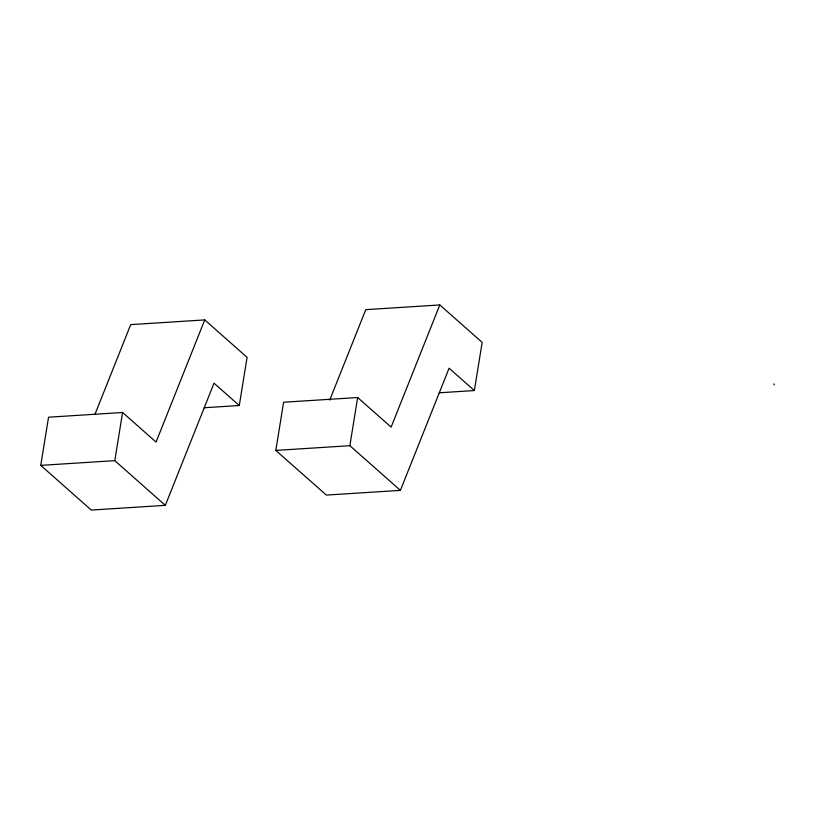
<?xml version="1.0" encoding="UTF-8"?>
<svg xmlns="http://www.w3.org/2000/svg" width="815" height="815" viewBox="0 0 815 815"><rect width="100%" height="100%" fill="white"/><g stroke="black" fill="none" stroke-linecap="round" stroke-linejoin="round"><path stroke-width="1.22" d="M239.294 405.513L214.019 383.182L165.333 505.341L91.3 510.058L40.75 465.375L48.554 417.209L122.586 412.492L156.062 442.076L204.738 319.918L247.088 357.347L239.294 405.513L204.158 407.755M165.333 505.341L114.783 460.658L122.586 412.492M474.361 390.548L449.085 368.207L400.399 490.375L326.367 495.082L275.816 450.41L283.62 402.233L357.653 397.526L391.129 427.111L439.805 304.942L482.154 342.382L474.361 390.548L439.224 392.789M400.399 490.375L349.859 445.693L357.653 397.526M95.131 413.898L130.706 324.625L204.738 319.918M329.729 400.104L365.772 309.659L439.805 304.942M40.75 465.375L114.783 460.658M275.816 450.41L349.859 445.693M773.792 383.906L774.25 384.823"/></g></svg>
